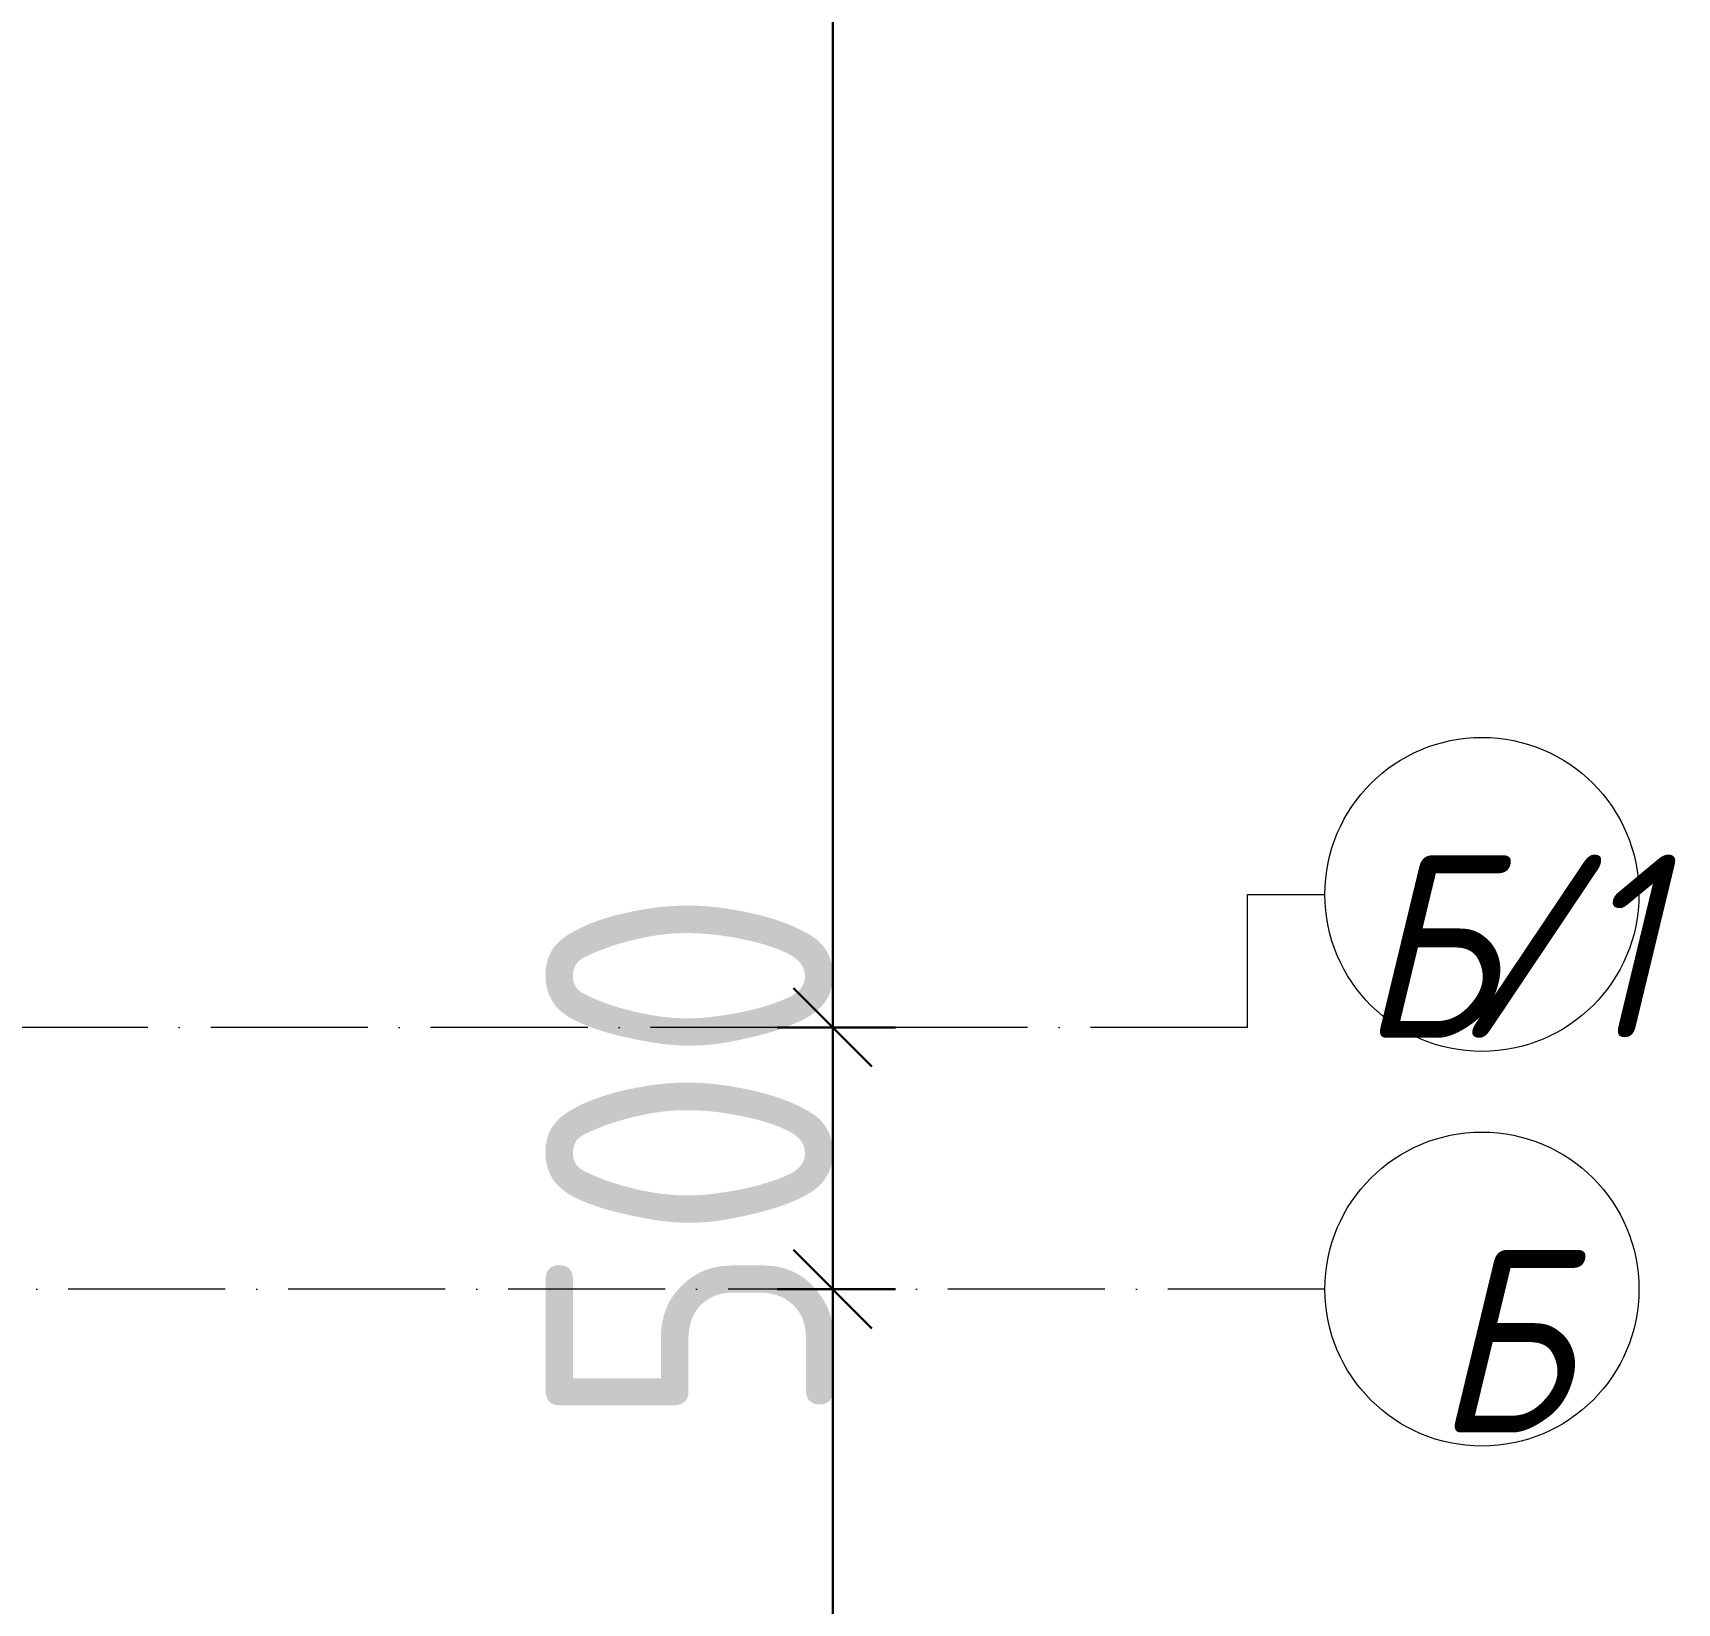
# Model space of a CAD drawing. Header units: millimetres. Extents: x -17017 to 628417, y -109036 to 199237.
# Drawn here: x 625116 to 628257, y -89785 to -86785 of the extents above; entities that cross this region are included whole.
import ezdxf

# ---------------------------------------------------------------- set-up
doc = ezdxf.new("R2010")
doc.units = ezdxf.units.MM
doc.linetypes.add('50_200_ШТРИХ_1Т_ш5_п1_п1_', pattern=[700, 500, -100, 0, -100])
for name, color, linetype, lineweight in [('A-____-____-DIMS', 7, 'Continuous', 9), ('S-GRID-____-IDEN', 7, 'Continuous', 9), ('S-GRID-____-OTLN', 7, 'Continuous', 9), ('S-GRID-____-OTLN-1', 7, '50_200_ШТРИХ_1Т_ш5_п1_п1_', 9), ('стяжа', 7, 'Continuous', 30)]:
    doc.layers.add(name, color=color, linetype=linetype, lineweight=lineweight)
doc.styles.add('ISOCPEUR_I', font='isocpeui.ttf', dxfattribs={"width": 0.9, "height": 2.5})
doc.styles.add('ISOCPEUR_I_9', font='isocpeui.ttf', dxfattribs={"width": 0.9, "height": 250})
doc.styles.add('СПДС', font='isocpeur.ttf', dxfattribs={"width": 0.9})
doc.dimstyles.new('ISO-2_5_0_9К_БОЛЬШОЙ_ОСИ', dxfattribs={"dimscale": 304.8, "dimtxt": 248.995294, "dimasz": 0.492126, "dimexe": 0.393701, "dimexo": 0, "dimgap": 0, "dimtad": 1, "dimdec": 0, "dimzin": 0, "dimdsep": 46, "dimtxsty": 'ISOCPEUR_I_9', "dimblk1": 'OBLIQUE', "dimblk2": 'OBLIQUE', "dimsah": 1, "dimcen": 0.09, "dimdle": 0.393701, "dimazin": 0, "dimtfac": 1, "dimtdec": 4, "dimtix": 1, "dimtmove": 0, "dimatfit": 3, "dimfxl": 1, "dimtvp": 1, "dimtolj": 1, "dimtzin": 0, "dimarcsym": 2})

# ---------------------------------------------------------------- blocks, each defined once
blk = doc.blocks.new('Ось сетки - Круг_Ø6_00__ISO-2_5_0_9K_-25732049-АР1_План отверстий 3 этажа в осях 1-64_А-ГГ')
at = {"layer": 'S-GRID-____-IDEN'}
blk.add_circle((0, 0), 3, dxfattribs=at)
blk = doc.blocks.new('_Oblique')
at = {"color": 0, "linetype": 'ByBlock', "lineweight": -2}
blk.add_line((-0.5, -0.5), (0.5, 0.5), dxfattribs=at)
blk = doc.blocks.new('*D2870')
at = {"layer": 'A-____-____-DIMS', "color": 0, "lineweight": -2, "transparency": 16777216}
for p, q in [((386904.9, -88802.4), (386904.9, -85412.4)), ((386798.9, -85532.4), (387024.9, -85532.4)), ((386798.9, -88682.4), (387024.9, -88682.4))]:
    blk.add_line(p, q, dxfattribs=at)
at = {"layer": 'Defpoints', "color": 0, "transparency": 16777216}
for p in [(386798.9, -85532.4), (386904.9, -85532.4), (386798.9, -88682.4)]:
    blk.add_point(p, dxfattribs=at)
at = {"layer": 'A-____-____-DIMS', "color": 0, "lineweight": -2, "transparency": 16777216, "xscale": 150, "yscale": 150, "zscale": 150}
for p, rotation in [((386904.9, -85532.4), 90), ((386904.9, -88682.4), 270)]:
    blk.add_blockref('_Oblique', p, dxfattribs=dict(at, rotation=rotation))
at = {"layer": 'A-____-____-DIMS', "color": 0, "transparency": 16777216, "insert": (386630.6, -87107.4), "char_height": 548.64, "attachment_point": 5, "rotation": 90, "style": 'СПДС'}
blk.add_mtext('\\A1;3150', dxfattribs=at)
blk = doc.blocks.new('*D2871')
at = {"layer": 'A-____-____-DIMS', "color": 0, "lineweight": -2, "transparency": 16777216}
for p, q in [((386904.9, -85032.4), (386904.9, -84882.4)), ((386798.9, -85032.4), (387024.9, -85032.4)), ((386904.9, -85532.4), (386904.9, -85032.4)), ((386798.9, -85532.4), (387024.9, -85532.4)), ((386904.9, -85532.4), (386904.9, -85682.4))]:
    blk.add_line(p, q, dxfattribs=at)
at = {"layer": 'Defpoints', "color": 0, "transparency": 16777216}
for p in [(386798.9, -85032.4), (386904.9, -85032.4), (386798.9, -85532.4)]:
    blk.add_point(p, dxfattribs=at)
at = {"layer": 'A-____-____-DIMS', "color": 0, "lineweight": -2, "transparency": 16777216, "xscale": 150, "yscale": 150, "zscale": 150}
for p, rotation in [((386904.9, -85032.4), 270), ((386904.9, -85532.4), 90)]:
    blk.add_blockref('_Oblique', p, dxfattribs=dict(at, rotation=rotation))
at = {"layer": 'A-____-____-DIMS', "color": 0, "transparency": 16777216, "insert": (386630.6, -85282.4), "char_height": 548.64, "attachment_point": 5, "rotation": 90, "style": 'СПДС'}
blk.add_mtext('\\A1;500', dxfattribs=at)
blk = doc.blocks.new('*D2872')
at = {"layer": 'A-____-____-DIMS', "color": 0, "lineweight": -2, "transparency": 16777216}
for p, q in [((386904.9, -85152.4), (386904.9, -79412.4)), ((386798.9, -79532.4), (387024.9, -79532.4)), ((386798.9, -85032.4), (387024.9, -85032.4))]:
    blk.add_line(p, q, dxfattribs=at)
at = {"layer": 'Defpoints', "color": 0, "transparency": 16777216}
for p in [(386798.9, -79532.4), (386904.9, -79532.4), (386798.9, -85032.4)]:
    blk.add_point(p, dxfattribs=at)
at = {"layer": 'A-____-____-DIMS', "color": 0, "lineweight": -2, "transparency": 16777216, "xscale": 150, "yscale": 150, "zscale": 150}
for p, rotation in [((386904.9, -79532.4), 90), ((386904.9, -85032.4), 270)]:
    blk.add_blockref('_Oblique', p, dxfattribs=dict(at, rotation=rotation))
at = {"layer": 'A-____-____-DIMS', "color": 0, "transparency": 16777216, "insert": (386630.6, -82282.4), "char_height": 548.64, "attachment_point": 5, "rotation": 90, "style": 'СПДС'}
blk.add_mtext('\\A1;5500', dxfattribs=at)
blk = doc.blocks.new('3эт')
at = {"layer": 'S-GRID-____-OTLN-1', "color": 251, "ltscale": 0.6, "true_color": 0x636466}
for p, q in [((387697.2, -85032.4), (279101.9, -85032.4)), ((387845.1, -85532.4), (376792, -85532.4))]:
    blk.add_line(p, q, dxfattribs=at)
at = {"layer": 'S-GRID-____-IDEN', "char_height": 350, "attachment_point": 1, "style": 'ISOCPEUR_I'}
for s, insert, width in [('\\fISOCPEUR|b0|i1|c204|p34|;\\W.9;Б', (387909.6, -84702.3), 223.671), ('/1', (388094.2, -84702.3), 346.329), ('\\fISOCPEUR|b0|i1|c204|p34|;\\W.9;Б', (388052.3, -85456.3), 223.671)]:
    blk.add_mtext(s, dxfattribs=dict(at, insert=insert, width=width))
at = {"layer": 'A-____-____-DIMS'}
for base, p1, p2, override, picture, middle in [((386904.9, -79532.4), (386798.9, -85032.4), (386798.9, -79532.4), {"dimtxt": 1.8, "dimpost": '<>', "dimtxsty": 'СПДС', "dimfxl": 5500}, '*D2872', (386630.6, -82282.4)), ((386904.9, -85032.4), (386798.9, -85532.4), (386798.9, -85032.4), {"dimtxt": 1.8, "dimpost": '<>', "dimtxsty": 'СПДС', "dimfxl": 500}, '*D2871', (386630.6, -85282.4)), ((386904.9, -85532.4), (386798.9, -88682.4), (386798.9, -85532.4), {"dimtxt": 1.8, "dimpost": '<>', "dimtxsty": 'СПДС', "dimfxl": 3150}, '*D2870', (386630.6, -87107.4))]:
    dim = blk.add_linear_dim(base=base, p1=p1, p2=p2, angle=90, dimstyle='ISO-2_5_0_9К_БОЛЬШОЙ_ОСИ', override=override, dxfattribs=at)
    dim.commit()
    dim.dimension.update_dxf_attribs({"geometry": picture, "text_midpoint": middle})

msp = doc.modelspace()

# ---------------------------------------------------------------- linework, layer by layer
at = {"layer": 'S-GRID-____-OTLN'}
for p, q in [((627436.5, -88430.6), (627584.4, -88430.6)), ((627436.5, -88684.6), (627436.5, -88430.6))]:
    msp.add_line(p, q, dxfattribs=at)

# ---------------------------------------------------------------- block references
at = {"layer": 'S-GRID-____-IDEN', "xscale": 99.99999999999993, "yscale": 99.99999999999993, "zscale": 99.99999999999993, "rotation": 89.99999999999982}
for p in [(627884.4, -88430.6), (627884.4, -89184.6)]:
    msp.add_blockref('Ось сетки - Круг_Ø6_00__ISO-2_5_0_9K_-25732049-АР1_План отверстий 3 этажа в осях 1-64_А-ГГ', p, dxfattribs=at)
at = {"layer": 'стяжа'}
msp.add_blockref('3эт', (239739.3, -3652.2), dxfattribs=at)

doc.saveas('drawing.dxf')
